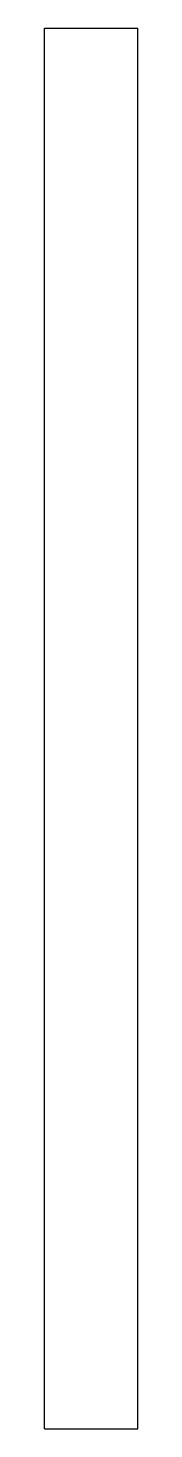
# Paper-space layout '_Right' of a CAD drawing. Header units: millimetres. Extents: x -2 to 0, y -21.9 to 8.1.
import ezdxf

# ---------------------------------------------------------------- set-up
doc = ezdxf.new("R2010")
doc.units = ezdxf.units.MM

psp = doc.layouts.new('_Right')

# ---------------------------------------------------------------- linework, layer by layer
at = {"color": 7, "linetype": 'Continuous', "lineweight": 25}
for p, q in [((-2, -21.937), (-2, 8.063)), ((-2, 8.063), (0, 8.063)), ((0, -21.937), (0, 8.063)), ((-2, -21.937), (0, -21.937))]:
    psp.add_line(p, q, dxfattribs=at)

doc.saveas('drawing.dxf')
